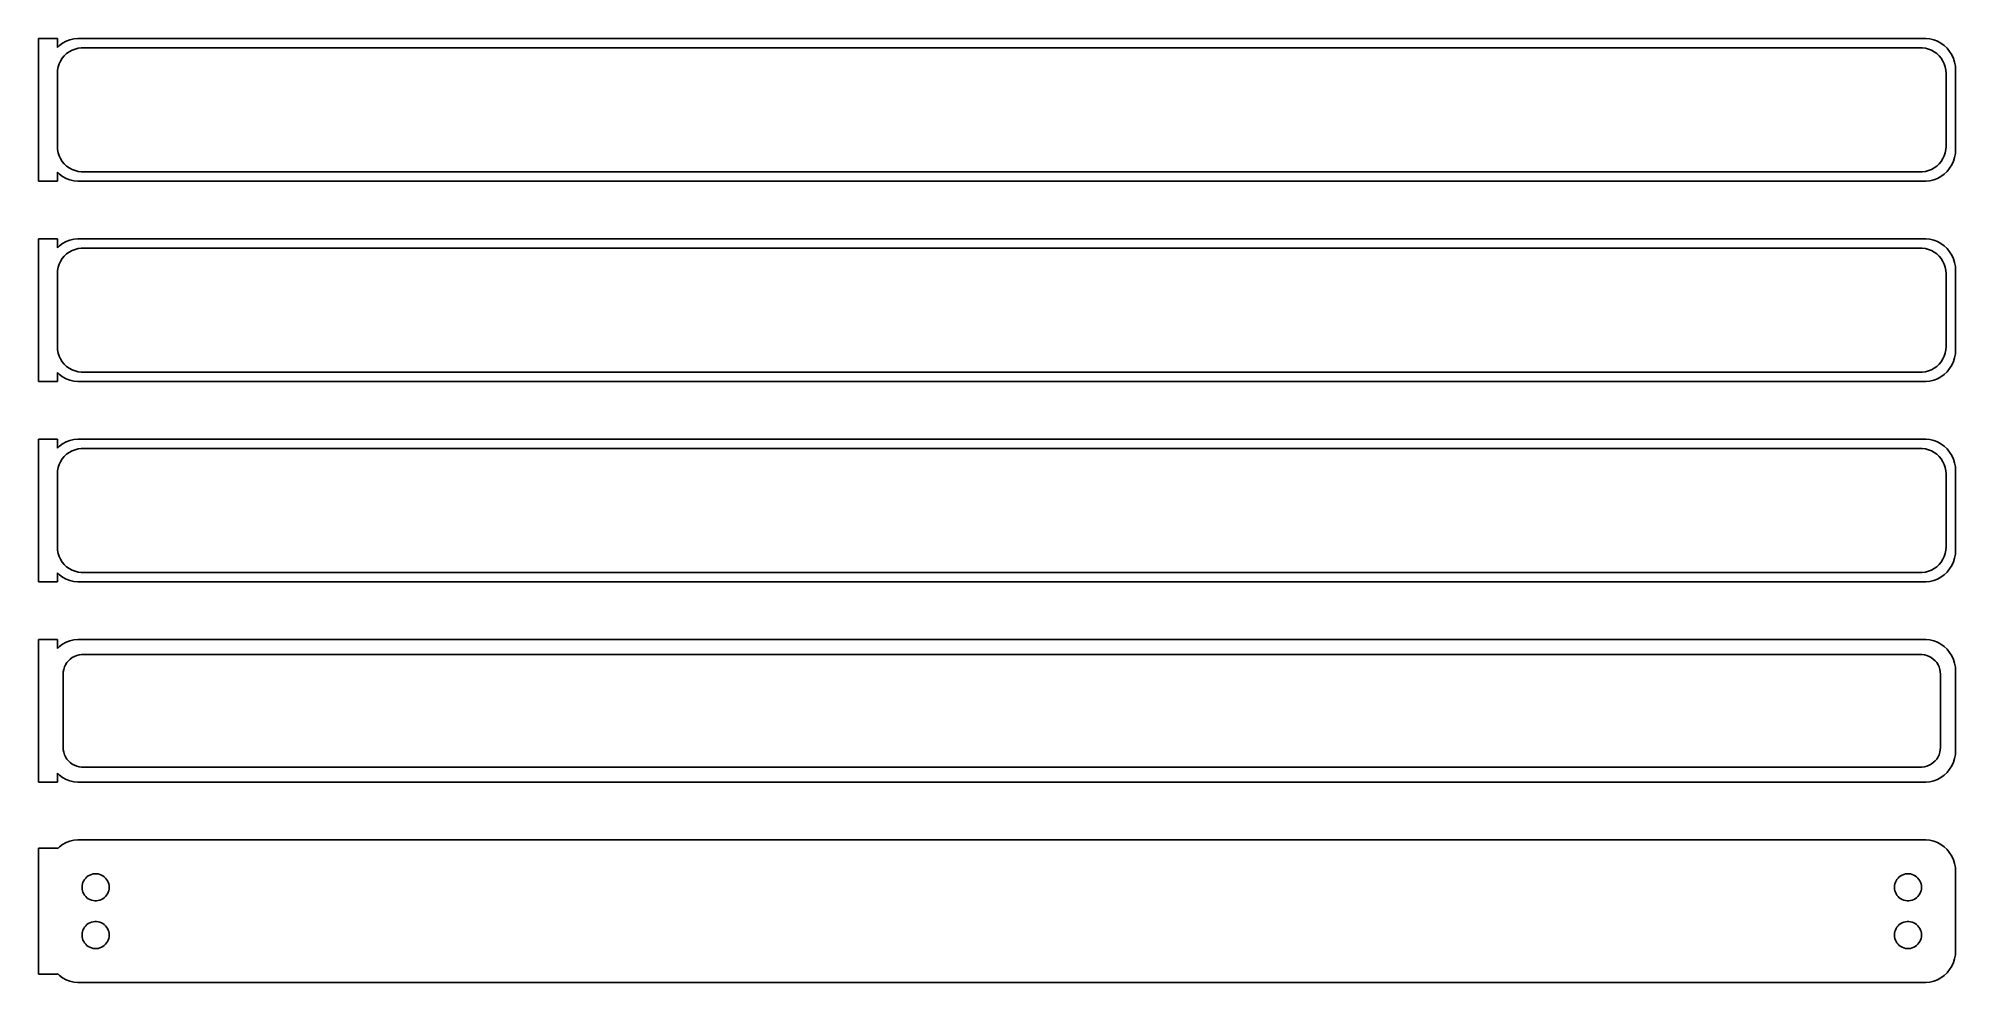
# Model space of a CAD drawing. Header units: metres. Extents: x -152 to 150, y 146 to 295.
import ezdxf

# ---------------------------------------------------------------- set-up
doc = ezdxf.new("R2010")
doc.units = ezdxf.units.M

msp = doc.modelspace()

# ---------------------------------------------------------------- linework, layer by layer
for p, q in [((-148.5, 294.74), (-151.5, 294.74)), ((-151.5, 294.74), (-151.5, 272.26)), ((-148.5, 293.309), (-148.5, 294.74)), ((-148.187, 293.603), (-148.5, 293.309)), ((-147.679, 293.972), (-148.187, 293.603)), ((-147.129, 294.274), (-147.679, 293.972)), ((-146.545, 294.505), (-147.129, 294.274)), ((-147.05, 292.332), (-146.643, 292.627)), ((-146.643, 292.627), (-146.203, 292.869)), ((-145.937, 294.661), (-146.545, 294.505)), ((-146.203, 292.869), (-145.736, 293.054)), ((-145.314, 294.74), (-145.937, 294.661)), ((-145.736, 293.054), (-145.25, 293.179)), ((145.314, 294.74), (-145.314, 294.74)), ((-145.25, 293.179), (-144.751, 293.242)), ((-144.751, 293.242), (144.751, 293.242)), ((144.751, 293.242), (145.25, 293.179)), ((145.25, 293.179), (145.736, 293.054)), ((145.937, 294.661), (145.314, 294.74)), ((145.736, 293.054), (146.203, 292.869)), ((146.545, 294.505), (145.937, 294.661)), ((146.203, 292.869), (146.643, 292.627)), ((147.129, 294.274), (146.545, 294.505)), ((146.643, 292.627), (147.05, 292.332)), ((147.679, 293.972), (147.129, 294.274)), ((148.187, 293.603), (147.679, 293.972)), ((148.645, 293.173), (148.187, 293.603)), ((149.045, 292.689), (148.645, 293.173)), ((149.382, 292.159), (149.045, 292.689)), ((-148.5, 289.25), (-148.468, 289.751)), ((-148.468, 289.751), (-148.374, 290.245)), ((-148.374, 290.245), (-148.219, 290.722)), ((-148.219, 290.722), (-148.005, 291.177)), ((-148.005, 291.177), (-147.736, 291.601)), ((-147.736, 291.601), (-147.416, 291.988)), ((-147.416, 291.988), (-147.05, 292.332)), ((147.05, 292.332), (147.416, 291.988)), ((147.416, 291.988), (147.736, 291.601)), ((147.736, 291.601), (148.005, 291.177)), ((148.005, 291.177), (148.219, 290.722)), ((148.219, 290.722), (148.374, 290.245)), ((148.374, 290.245), (148.468, 289.751)), ((148.468, 289.751), (148.5, 289.25)), ((149.649, 291.591), (149.382, 292.159)), ((149.843, 290.993), (149.649, 291.591)), ((149.961, 290.377), (149.843, 290.993)), ((150, 289.75), (149.961, 290.377)), ((150, 277.25), (150, 289.75)), ((-148.5, 277.75), (-148.5, 289.25)), ((148.5, 289.25), (148.5, 277.75)), ((-148.468, 277.249), (-148.5, 277.75)), ((148.5, 277.75), (148.468, 277.249)), ((-148.374, 276.755), (-148.468, 277.249)), ((-148.219, 276.278), (-148.374, 276.755)), ((-148.005, 275.823), (-148.219, 276.278)), ((-147.736, 275.399), (-148.005, 275.823)), ((-147.416, 275.012), (-147.736, 275.399)), ((-147.05, 274.668), (-147.416, 275.012)), ((-146.643, 274.373), (-147.05, 274.668)), ((-146.203, 274.131), (-146.643, 274.373)), ((146.643, 274.373), (146.203, 274.131)), ((147.05, 274.668), (146.643, 274.373)), ((147.416, 275.012), (147.05, 274.668)), ((147.736, 275.399), (147.416, 275.012)), ((148.005, 275.823), (147.736, 275.399)), ((148.219, 276.278), (148.005, 275.823)), ((148.374, 276.755), (148.219, 276.278)), ((148.468, 277.249), (148.374, 276.755)), ((149.045, 274.311), (149.382, 274.841)), ((149.382, 274.841), (149.649, 275.409)), ((149.649, 275.409), (149.843, 276.007)), ((149.843, 276.007), (149.961, 276.623)), ((149.961, 276.623), (150, 277.25)), ((-151.5, 272.26), (-148.5, 272.26)), ((-148.5, 273.691), (-148.187, 273.397)), ((-148.5, 272.26), (-148.5, 273.691)), ((-148.187, 273.397), (-147.679, 273.028)), ((-147.679, 273.028), (-147.129, 272.726)), ((-147.129, 272.726), (-146.545, 272.495)), ((-146.545, 272.495), (-145.937, 272.339)), ((-145.736, 273.946), (-146.203, 274.131)), ((-145.937, 272.339), (-145.314, 272.26)), ((-145.25, 273.821), (-145.736, 273.946)), ((-145.314, 272.26), (145.314, 272.26)), ((-144.751, 273.758), (-145.25, 273.821)), ((144.751, 273.758), (-144.751, 273.758)), ((145.25, 273.821), (144.751, 273.758)), ((145.736, 273.946), (145.25, 273.821)), ((145.314, 272.26), (145.937, 272.339)), ((146.203, 274.131), (145.736, 273.946)), ((145.937, 272.339), (146.545, 272.495)), ((146.545, 272.495), (147.129, 272.726)), ((147.129, 272.726), (147.679, 273.028)), ((147.679, 273.028), (148.187, 273.397)), ((148.187, 273.397), (148.645, 273.827)), ((148.645, 273.827), (149.045, 274.311)), ((-148.5, 263.24), (-151.5, 263.24)), ((-151.5, 263.24), (-151.5, 240.76)), ((-148.5, 261.809), (-148.5, 263.24)), ((-147.679, 262.472), (-148.187, 262.103)), ((-147.129, 262.774), (-147.679, 262.472)), ((-146.545, 263.005), (-147.129, 262.774)), ((-145.937, 263.161), (-146.545, 263.005)), ((-145.314, 263.24), (-145.937, 263.161)), ((145.314, 263.24), (-145.314, 263.24)), ((145.937, 263.161), (145.314, 263.24)), ((146.545, 263.005), (145.937, 263.161)), ((147.129, 262.774), (146.545, 263.005)), ((147.679, 262.472), (147.129, 262.774)), ((148.187, 262.103), (147.679, 262.472)), ((-148.187, 262.103), (-148.5, 261.809)), ((-148.219, 259.222), (-148.005, 259.677)), ((-148.005, 259.677), (-147.736, 260.101)), ((-147.736, 260.101), (-147.416, 260.488)), ((-147.416, 260.488), (-147.05, 260.832)), ((-147.05, 260.832), (-146.643, 261.127)), ((-146.643, 261.127), (-146.203, 261.369)), ((-146.203, 261.369), (-145.736, 261.554)), ((-145.736, 261.554), (-145.25, 261.679)), ((-145.25, 261.679), (-144.751, 261.742)), ((-144.751, 261.742), (144.751, 261.742)), ((144.751, 261.742), (145.25, 261.679)), ((145.25, 261.679), (145.736, 261.554)), ((145.736, 261.554), (146.203, 261.369)), ((146.203, 261.369), (146.643, 261.127)), ((146.643, 261.127), (147.05, 260.832)), ((147.05, 260.832), (147.416, 260.488)), ((147.416, 260.488), (147.736, 260.101)), ((147.736, 260.101), (148.005, 259.677)), ((148.005, 259.677), (148.219, 259.222)), ((148.645, 261.673), (148.187, 262.103)), ((149.045, 261.189), (148.645, 261.673)), ((149.382, 260.659), (149.045, 261.189)), ((149.649, 260.091), (149.382, 260.659)), ((149.843, 259.493), (149.649, 260.091)), ((149.961, 258.877), (149.843, 259.493)), ((-148.5, 257.75), (-148.468, 258.251)), ((-148.5, 246.25), (-148.5, 257.75)), ((-148.468, 258.251), (-148.374, 258.745)), ((-148.374, 258.745), (-148.219, 259.222)), ((148.219, 259.222), (148.374, 258.745)), ((148.374, 258.745), (148.468, 258.251)), ((148.468, 258.251), (148.5, 257.75)), ((148.5, 257.75), (148.5, 246.25)), ((150, 258.25), (149.961, 258.877)), ((150, 245.75), (150, 258.25)), ((-148.468, 245.749), (-148.5, 246.25)), ((-148.374, 245.255), (-148.468, 245.749)), ((-148.219, 244.778), (-148.374, 245.255)), ((-148.005, 244.323), (-148.219, 244.778)), ((-147.736, 243.899), (-148.005, 244.323)), ((148.005, 244.323), (147.736, 243.899)), ((148.219, 244.778), (148.005, 244.323)), ((148.374, 245.255), (148.219, 244.778)), ((148.468, 245.749), (148.374, 245.255)), ((148.5, 246.25), (148.468, 245.749)), ((149.649, 243.909), (149.843, 244.507)), ((149.843, 244.507), (149.961, 245.123)), ((149.961, 245.123), (150, 245.75)), ((-148.5, 242.191), (-148.187, 241.897)), ((-148.5, 240.76), (-148.5, 242.191)), ((-148.187, 241.897), (-147.679, 241.528)), ((-147.416, 243.512), (-147.736, 243.899)), ((-147.679, 241.528), (-147.129, 241.226)), ((-147.05, 243.168), (-147.416, 243.512)), ((-147.129, 241.226), (-146.545, 240.995)), ((-146.643, 242.873), (-147.05, 243.168)), ((-146.203, 242.631), (-146.643, 242.873)), ((-145.736, 242.446), (-146.203, 242.631)), ((-145.25, 242.321), (-145.736, 242.446)), ((-144.751, 242.258), (-145.25, 242.321)), ((144.751, 242.258), (-144.751, 242.258)), ((145.25, 242.321), (144.751, 242.258)), ((145.736, 242.446), (145.25, 242.321)), ((146.203, 242.631), (145.736, 242.446)), ((146.643, 242.873), (146.203, 242.631)), ((146.545, 240.995), (147.129, 241.226)), ((147.05, 243.168), (146.643, 242.873)), ((147.416, 243.512), (147.05, 243.168)), ((147.129, 241.226), (147.679, 241.528)), ((147.736, 243.899), (147.416, 243.512)), ((147.679, 241.528), (148.187, 241.897)), ((148.187, 241.897), (148.645, 242.327)), ((148.645, 242.327), (149.045, 242.811)), ((149.045, 242.811), (149.382, 243.341)), ((149.382, 243.341), (149.649, 243.909)), ((-151.5, 240.76), (-148.5, 240.76)), ((-146.545, 240.995), (-145.937, 240.839)), ((-145.937, 240.839), (-145.314, 240.76)), ((-145.314, 240.76), (145.314, 240.76)), ((145.314, 240.76), (145.937, 240.839)), ((145.937, 240.839), (146.545, 240.995)), ((-148.5, 231.74), (-151.5, 231.74)), ((-151.5, 231.74), (-151.5, 209.26)), ((-148.5, 230.309), (-148.5, 231.74)), ((-148.187, 230.603), (-148.5, 230.309)), ((-147.679, 230.972), (-148.187, 230.603)), ((-147.129, 231.274), (-147.679, 230.972)), ((-147.416, 228.988), (-147.05, 229.332)), ((-146.545, 231.505), (-147.129, 231.274)), ((-147.05, 229.332), (-146.643, 229.627)), ((-146.643, 229.627), (-146.203, 229.869)), ((-145.937, 231.661), (-146.545, 231.505)), ((-146.203, 229.869), (-145.736, 230.054)), ((-145.314, 231.74), (-145.937, 231.661)), ((-145.736, 230.054), (-145.25, 230.179)), ((145.314, 231.74), (-145.314, 231.74)), ((-145.25, 230.179), (-144.751, 230.242)), ((-144.751, 230.242), (144.751, 230.242)), ((144.751, 230.242), (145.25, 230.179)), ((145.25, 230.179), (145.736, 230.054)), ((145.937, 231.661), (145.314, 231.74)), ((145.736, 230.054), (146.203, 229.869)), ((146.545, 231.505), (145.937, 231.661)), ((146.203, 229.869), (146.643, 229.627)), ((147.129, 231.274), (146.545, 231.505)), ((146.643, 229.627), (147.05, 229.332)), ((147.05, 229.332), (147.416, 228.988)), ((147.679, 230.972), (147.129, 231.274)), ((148.187, 230.603), (147.679, 230.972)), ((148.645, 230.173), (148.187, 230.603)), ((149.045, 229.689), (148.645, 230.173)), ((149.382, 229.159), (149.045, 229.689)), ((149.649, 228.591), (149.382, 229.159)), ((-148.5, 226.25), (-148.468, 226.751)), ((-148.5, 214.75), (-148.5, 226.25)), ((-148.468, 226.751), (-148.374, 227.245)), ((-148.374, 227.245), (-148.219, 227.722)), ((-148.219, 227.722), (-148.005, 228.177)), ((-148.005, 228.177), (-147.736, 228.601)), ((-147.736, 228.601), (-147.416, 228.988)), ((147.416, 228.988), (147.736, 228.601)), ((147.736, 228.601), (148.005, 228.177)), ((148.005, 228.177), (148.219, 227.722)), ((148.219, 227.722), (148.374, 227.245)), ((148.374, 227.245), (148.468, 226.751)), ((148.468, 226.751), (148.5, 226.25)), ((148.5, 226.25), (148.5, 214.75)), ((149.843, 227.993), (149.649, 228.591)), ((149.961, 227.377), (149.843, 227.993)), ((150, 226.75), (149.961, 227.377)), ((150, 214.25), (150, 226.75)), ((-148.468, 214.249), (-148.5, 214.75)), ((-148.374, 213.755), (-148.468, 214.249)), ((148.468, 214.249), (148.374, 213.755)), ((148.5, 214.75), (148.468, 214.249)), ((149.961, 213.623), (150, 214.25)), ((-148.219, 213.278), (-148.374, 213.755)), ((-148.005, 212.823), (-148.219, 213.278)), ((-147.736, 212.399), (-148.005, 212.823)), ((-147.416, 212.012), (-147.736, 212.399)), ((-147.05, 211.668), (-147.416, 212.012)), ((-146.643, 211.373), (-147.05, 211.668)), ((-146.203, 211.131), (-146.643, 211.373)), ((-145.736, 210.946), (-146.203, 211.131)), ((146.203, 211.131), (145.736, 210.946)), ((146.643, 211.373), (146.203, 211.131)), ((147.05, 211.668), (146.643, 211.373)), ((147.416, 212.012), (147.05, 211.668)), ((147.736, 212.399), (147.416, 212.012)), ((148.005, 212.823), (147.736, 212.399)), ((148.219, 213.278), (148.005, 212.823)), ((148.374, 213.755), (148.219, 213.278)), ((148.645, 210.827), (149.045, 211.311)), ((149.045, 211.311), (149.382, 211.841)), ((149.382, 211.841), (149.649, 212.409)), ((149.649, 212.409), (149.843, 213.007)), ((149.843, 213.007), (149.961, 213.623)), ((-151.5, 209.26), (-148.5, 209.26)), ((-148.5, 210.691), (-148.187, 210.397)), ((-148.5, 209.26), (-148.5, 210.691)), ((-148.187, 210.397), (-147.679, 210.028)), ((-147.679, 210.028), (-147.129, 209.726)), ((-147.129, 209.726), (-146.545, 209.495)), ((-146.545, 209.495), (-145.937, 209.339)), ((-145.937, 209.339), (-145.314, 209.26)), ((-145.25, 210.821), (-145.736, 210.946)), ((-145.314, 209.26), (145.314, 209.26)), ((-144.751, 210.758), (-145.25, 210.821)), ((144.751, 210.758), (-144.751, 210.758)), ((145.25, 210.821), (144.751, 210.758)), ((145.736, 210.946), (145.25, 210.821)), ((145.314, 209.26), (145.937, 209.339)), ((145.937, 209.339), (146.545, 209.495)), ((146.545, 209.495), (147.129, 209.726)), ((147.129, 209.726), (147.679, 210.028)), ((147.679, 210.028), (148.187, 210.397)), ((148.187, 210.397), (148.645, 210.827)), ((-148.5, 200.229), (-151.5, 200.229)), ((-151.5, 200.229), (-151.5, 177.771)), ((-148.5, 198.809), (-148.5, 200.229)), ((-148.187, 199.103), (-148.5, 198.809)), ((-147.679, 199.472), (-148.187, 199.103)), ((-147.129, 199.774), (-147.679, 199.472)), ((-146.545, 200.005), (-147.129, 199.774)), ((-145.937, 200.161), (-146.545, 200.005)), ((-145.314, 200.24), (-145.937, 200.161)), ((145.314, 200.24), (-145.314, 200.24)), ((145.937, 200.161), (145.314, 200.24)), ((146.545, 200.005), (145.937, 200.161)), ((147.129, 199.774), (146.545, 200.005)), ((147.679, 199.472), (147.129, 199.774)), ((148.187, 199.103), (147.679, 199.472)), ((148.645, 198.673), (148.187, 199.103)), ((-147.394, 195.896), (-147.228, 196.25)), ((-147.228, 196.25), (-147.018, 196.58)), ((-147.018, 196.58), (-146.769, 196.881)), ((-146.769, 196.881), (-146.484, 197.149)), ((-146.484, 197.149), (-146.168, 197.378)), ((-146.168, 197.378), (-145.825, 197.567)), ((-145.825, 197.567), (-145.462, 197.711)), ((-145.462, 197.711), (-145.083, 197.808)), ((-145.083, 197.808), (-144.695, 197.857)), ((-144.695, 197.857), (144.695, 197.857)), ((144.695, 197.857), (145.083, 197.808)), ((145.083, 197.808), (145.462, 197.711)), ((145.462, 197.711), (145.825, 197.567)), ((145.825, 197.567), (146.168, 197.378)), ((146.168, 197.378), (146.484, 197.149)), ((146.484, 197.149), (146.769, 196.881)), ((146.769, 196.881), (147.018, 196.58)), ((147.018, 196.58), (147.228, 196.25)), ((147.228, 196.25), (147.394, 195.896)), ((149.045, 198.189), (148.645, 198.673)), ((149.382, 197.659), (149.045, 198.189)), ((149.649, 197.091), (149.382, 197.659)), ((149.843, 196.493), (149.649, 197.091)), ((149.961, 195.877), (149.843, 196.493)), ((-147.613, 194.75), (-147.588, 195.14)), ((-147.613, 183.25), (-147.613, 194.75)), ((-147.588, 195.14), (-147.515, 195.524)), ((-147.515, 195.524), (-147.394, 195.896)), ((147.394, 195.896), (147.515, 195.524)), ((147.515, 195.524), (147.588, 195.14)), ((147.588, 195.14), (147.613, 194.75)), ((147.613, 194.75), (147.613, 183.25)), ((150, 195.25), (149.961, 195.877)), ((150, 182.75), (150, 195.25)), ((-147.588, 182.86), (-147.613, 183.25)), ((-147.515, 182.476), (-147.588, 182.86)), ((-147.394, 182.104), (-147.515, 182.476)), ((-147.228, 181.75), (-147.394, 182.104)), ((-147.018, 181.42), (-147.228, 181.75)), ((-146.769, 181.119), (-147.018, 181.42)), ((-146.484, 180.851), (-146.769, 181.119)), ((146.769, 181.119), (146.484, 180.851)), ((147.018, 181.42), (146.769, 181.119)), ((147.228, 181.75), (147.018, 181.42)), ((147.394, 182.104), (147.228, 181.75)), ((147.515, 182.476), (147.394, 182.104)), ((147.588, 182.86), (147.515, 182.476)), ((147.613, 183.25), (147.588, 182.86)), ((149.382, 180.341), (149.649, 180.909)), ((149.649, 180.909), (149.843, 181.507)), ((149.843, 181.507), (149.961, 182.123)), ((149.961, 182.123), (150, 182.75)), ((-148.5, 177.771), (-148.5, 179.191)), ((-148.5, 179.191), (-148.187, 178.897)), ((-148.187, 178.897), (-147.679, 178.528)), ((-147.679, 178.528), (-147.129, 178.226)), ((-147.129, 178.226), (-146.545, 177.995)), ((-146.545, 177.995), (-145.937, 177.839)), ((-146.168, 180.622), (-146.484, 180.851)), ((-145.825, 180.433), (-146.168, 180.622)), ((-145.462, 180.289), (-145.825, 180.433)), ((-145.083, 180.192), (-145.462, 180.289)), ((-144.695, 180.143), (-145.083, 180.192)), ((144.695, 180.143), (-144.695, 180.143)), ((145.083, 180.192), (144.695, 180.143)), ((145.462, 180.289), (145.083, 180.192)), ((145.825, 180.433), (145.462, 180.289)), ((146.168, 180.622), (145.825, 180.433)), ((145.937, 177.839), (146.545, 177.995)), ((146.484, 180.851), (146.168, 180.622)), ((146.545, 177.995), (147.129, 178.226)), ((147.129, 178.226), (147.679, 178.528)), ((147.679, 178.528), (148.187, 178.897)), ((148.187, 178.897), (148.645, 179.327)), ((148.645, 179.327), (149.045, 179.811)), ((149.045, 179.811), (149.382, 180.341)), ((-151.5, 177.771), (-148.5, 177.771)), ((-145.937, 177.839), (-145.314, 177.76)), ((-145.314, 177.76), (145.314, 177.76)), ((145.314, 177.76), (145.937, 177.839)), ((-148.5, 167.403), (-151.5, 167.403)), ((-151.5, 167.403), (-151.5, 147.597)), ((-148.187, 167.603), (-148.5, 167.309)), ((-148.5, 167.309), (-148.5, 167.403)), ((-147.679, 167.972), (-148.187, 167.603)), ((-147.129, 168.274), (-147.679, 167.972)), ((-146.545, 168.505), (-147.129, 168.274)), ((-145.937, 168.661), (-146.545, 168.505)), ((-145.314, 168.74), (-145.937, 168.661)), ((145.314, 168.74), (-145.314, 168.74)), ((145.937, 168.661), (145.314, 168.74)), ((146.545, 168.505), (145.937, 168.661)), ((147.129, 168.274), (146.545, 168.505)), ((147.679, 167.972), (147.129, 168.274)), ((148.187, 167.603), (147.679, 167.972)), ((148.645, 167.173), (148.187, 167.603)), ((149.045, 166.689), (148.645, 167.173)), ((149.382, 166.159), (149.045, 166.689)), ((149.649, 165.591), (149.382, 166.159)), ((-144.057, 162.712), (-143.861, 162.895)), ((-143.861, 162.895), (-143.644, 163.053)), ((-143.644, 163.053), (-143.409, 163.182)), ((-143.409, 163.182), (-143.16, 163.281)), ((-143.16, 163.281), (-142.9, 163.347)), ((-142.9, 163.347), (-142.634, 163.381)), ((-142.634, 163.381), (-142.366, 163.381)), ((-142.366, 163.381), (-142.1, 163.347)), ((-142.1, 163.347), (-141.84, 163.281)), ((-141.84, 163.281), (-141.591, 163.182)), ((-141.591, 163.182), (-141.356, 163.053)), ((-141.356, 163.053), (-141.139, 162.895)), ((-141.139, 162.895), (-140.943, 162.712)), ((140.943, 162.712), (141.139, 162.895)), ((141.139, 162.895), (141.356, 163.053)), ((141.356, 163.053), (141.591, 163.182)), ((141.591, 163.182), (141.84, 163.281)), ((141.84, 163.281), (142.1, 163.347)), ((142.1, 163.347), (142.366, 163.381)), ((142.366, 163.381), (142.634, 163.381)), ((142.634, 163.381), (142.9, 163.347)), ((142.9, 163.347), (143.16, 163.281)), ((143.16, 163.281), (143.409, 163.182)), ((143.409, 163.182), (143.644, 163.053)), ((143.644, 163.053), (143.861, 162.895)), ((143.861, 162.895), (144.057, 162.712)), ((149.843, 164.993), (149.649, 165.591)), ((149.961, 164.377), (149.843, 164.993)), ((150, 163.75), (149.961, 164.377)), ((150, 151.25), (150, 163.75)), ((-144.635, 161.25), (-144.618, 161.518)), ((-144.618, 160.982), (-144.635, 161.25)), ((-144.618, 161.518), (-144.568, 161.781)), ((-144.568, 160.719), (-144.618, 160.982)), ((-144.568, 161.781), (-144.485, 162.036)), ((-144.485, 160.464), (-144.568, 160.719)), ((-144.485, 162.036), (-144.371, 162.279)), ((-144.371, 160.221), (-144.485, 160.464)), ((-144.371, 162.279), (-144.227, 162.505)), ((-144.227, 159.995), (-144.371, 160.221)), ((-144.227, 162.505), (-144.057, 162.712)), ((-144.057, 159.788), (-144.227, 159.995)), ((-140.943, 162.712), (-140.773, 162.505)), ((-140.773, 159.995), (-140.943, 159.788)), ((-140.773, 162.505), (-140.629, 162.279)), ((-140.629, 160.221), (-140.773, 159.995)), ((-140.629, 162.279), (-140.515, 162.036)), ((-140.515, 160.464), (-140.629, 160.221)), ((-140.515, 162.036), (-140.432, 161.781)), ((-140.432, 160.719), (-140.515, 160.464)), ((-140.432, 161.781), (-140.382, 161.518)), ((-140.382, 160.982), (-140.432, 160.719)), ((-140.382, 161.518), (-140.365, 161.25)), ((-140.365, 161.25), (-140.382, 160.982)), ((140.365, 161.25), (140.382, 161.518)), ((140.382, 160.982), (140.365, 161.25)), ((140.382, 161.518), (140.432, 161.781)), ((140.432, 160.719), (140.382, 160.982)), ((140.432, 161.781), (140.515, 162.036)), ((140.515, 160.464), (140.432, 160.719)), ((140.515, 162.036), (140.629, 162.279)), ((140.629, 160.221), (140.515, 160.464)), ((140.629, 162.279), (140.773, 162.505)), ((140.773, 159.995), (140.629, 160.221)), ((140.773, 162.505), (140.943, 162.712)), ((140.943, 159.788), (140.773, 159.995)), ((144.057, 162.712), (144.227, 162.505)), ((144.227, 159.995), (144.057, 159.788)), ((144.227, 162.505), (144.371, 162.279)), ((144.371, 160.221), (144.227, 159.995)), ((144.371, 162.279), (144.485, 162.036)), ((144.485, 160.464), (144.371, 160.221)), ((144.485, 162.036), (144.568, 161.781)), ((144.568, 160.719), (144.485, 160.464)), ((144.568, 161.781), (144.618, 161.518)), ((144.618, 160.982), (144.568, 160.719)), ((144.618, 161.518), (144.635, 161.25)), ((144.635, 161.25), (144.618, 160.982)), ((-143.861, 159.605), (-144.057, 159.788)), ((-143.644, 159.447), (-143.861, 159.605)), ((-143.409, 159.318), (-143.644, 159.447)), ((-143.16, 159.219), (-143.409, 159.318)), ((-142.9, 159.153), (-143.16, 159.219)), ((-142.634, 159.119), (-142.9, 159.153)), ((-142.366, 159.119), (-142.634, 159.119)), ((-142.1, 159.153), (-142.366, 159.119)), ((-141.84, 159.219), (-142.1, 159.153)), ((-141.591, 159.318), (-141.84, 159.219)), ((-141.356, 159.447), (-141.591, 159.318)), ((-141.139, 159.605), (-141.356, 159.447)), ((-140.943, 159.788), (-141.139, 159.605)), ((141.139, 159.605), (140.943, 159.788)), ((141.356, 159.447), (141.139, 159.605)), ((141.591, 159.318), (141.356, 159.447)), ((141.84, 159.219), (141.591, 159.318)), ((142.1, 159.153), (141.84, 159.219)), ((142.366, 159.119), (142.1, 159.153)), ((142.634, 159.119), (142.366, 159.119)), ((142.9, 159.153), (142.634, 159.119)), ((143.16, 159.219), (142.9, 159.153)), ((143.409, 159.318), (143.16, 159.219)), ((143.644, 159.447), (143.409, 159.318)), ((143.861, 159.605), (143.644, 159.447)), ((144.057, 159.788), (143.861, 159.605)), ((-144.635, 153.75), (-144.618, 154.018)), ((-144.618, 154.018), (-144.568, 154.281)), ((-144.568, 154.281), (-144.485, 154.536)), ((-144.485, 154.536), (-144.371, 154.779)), ((-144.371, 154.779), (-144.227, 155.005)), ((-144.227, 155.005), (-144.057, 155.212)), ((-144.057, 155.212), (-143.861, 155.395)), ((-143.861, 155.395), (-143.644, 155.553)), ((-143.644, 155.553), (-143.409, 155.682)), ((-143.409, 155.682), (-143.16, 155.781)), ((-143.16, 155.781), (-142.9, 155.847)), ((-142.9, 155.847), (-142.634, 155.881)), ((-142.634, 155.881), (-142.366, 155.881)), ((-142.366, 155.881), (-142.1, 155.847)), ((-142.1, 155.847), (-141.84, 155.781)), ((-141.84, 155.781), (-141.591, 155.682)), ((-141.591, 155.682), (-141.356, 155.553)), ((-141.356, 155.553), (-141.139, 155.395)), ((-141.139, 155.395), (-140.943, 155.212)), ((-140.943, 155.212), (-140.773, 155.005)), ((-140.773, 155.005), (-140.629, 154.779)), ((-140.629, 154.779), (-140.515, 154.536)), ((-140.515, 154.536), (-140.432, 154.281)), ((-140.432, 154.281), (-140.382, 154.018)), ((-140.382, 154.018), (-140.365, 153.75)), ((140.365, 153.75), (140.382, 154.018)), ((140.382, 154.018), (140.432, 154.281)), ((140.432, 154.281), (140.515, 154.536)), ((140.515, 154.536), (140.629, 154.779)), ((140.629, 154.779), (140.773, 155.005)), ((140.773, 155.005), (140.943, 155.212)), ((140.943, 155.212), (141.139, 155.395)), ((141.139, 155.395), (141.356, 155.553)), ((141.356, 155.553), (141.591, 155.682)), ((141.591, 155.682), (141.84, 155.781)), ((141.84, 155.781), (142.1, 155.847)), ((142.1, 155.847), (142.366, 155.881)), ((142.366, 155.881), (142.634, 155.881)), ((142.634, 155.881), (142.9, 155.847)), ((142.9, 155.847), (143.16, 155.781)), ((143.16, 155.781), (143.409, 155.682)), ((143.409, 155.682), (143.644, 155.553)), ((143.644, 155.553), (143.861, 155.395)), ((143.861, 155.395), (144.057, 155.212)), ((144.057, 155.212), (144.227, 155.005)), ((144.227, 155.005), (144.371, 154.779)), ((144.371, 154.779), (144.485, 154.536)), ((144.485, 154.536), (144.568, 154.281)), ((144.568, 154.281), (144.618, 154.018)), ((144.618, 154.018), (144.635, 153.75)), ((-144.618, 153.482), (-144.635, 153.75)), ((-144.568, 153.219), (-144.618, 153.482)), ((-144.485, 152.964), (-144.568, 153.219)), ((-144.371, 152.721), (-144.485, 152.964)), ((-144.227, 152.495), (-144.371, 152.721)), ((-144.057, 152.288), (-144.227, 152.495)), ((-143.861, 152.105), (-144.057, 152.288)), ((-143.644, 151.947), (-143.861, 152.105)), ((-143.409, 151.818), (-143.644, 151.947)), ((-143.16, 151.719), (-143.409, 151.818)), ((-142.9, 151.653), (-143.16, 151.719)), ((-142.634, 151.619), (-142.9, 151.653)), ((-142.366, 151.619), (-142.634, 151.619)), ((-142.1, 151.653), (-142.366, 151.619)), ((-141.84, 151.719), (-142.1, 151.653)), ((-141.591, 151.818), (-141.84, 151.719)), ((-141.356, 151.947), (-141.591, 151.818)), ((-141.139, 152.105), (-141.356, 151.947)), ((-140.943, 152.288), (-141.139, 152.105)), ((-140.773, 152.495), (-140.943, 152.288)), ((-140.629, 152.721), (-140.773, 152.495)), ((-140.515, 152.964), (-140.629, 152.721)), ((-140.432, 153.219), (-140.515, 152.964)), ((-140.382, 153.482), (-140.432, 153.219)), ((-140.365, 153.75), (-140.382, 153.482)), ((140.382, 153.482), (140.365, 153.75)), ((140.432, 153.219), (140.382, 153.482)), ((140.515, 152.964), (140.432, 153.219)), ((140.629, 152.721), (140.515, 152.964)), ((140.773, 152.495), (140.629, 152.721)), ((140.943, 152.288), (140.773, 152.495)), ((141.139, 152.105), (140.943, 152.288)), ((141.356, 151.947), (141.139, 152.105)), ((141.591, 151.818), (141.356, 151.947)), ((141.84, 151.719), (141.591, 151.818)), ((142.1, 151.653), (141.84, 151.719)), ((142.366, 151.619), (142.1, 151.653)), ((142.634, 151.619), (142.366, 151.619)), ((142.9, 151.653), (142.634, 151.619)), ((143.16, 151.719), (142.9, 151.653)), ((143.409, 151.818), (143.16, 151.719)), ((143.644, 151.947), (143.409, 151.818)), ((143.861, 152.105), (143.644, 151.947)), ((144.057, 152.288), (143.861, 152.105)), ((144.227, 152.495), (144.057, 152.288)), ((144.371, 152.721), (144.227, 152.495)), ((144.485, 152.964), (144.371, 152.721)), ((144.568, 153.219), (144.485, 152.964)), ((144.618, 153.482), (144.568, 153.219)), ((144.635, 153.75), (144.618, 153.482)), ((149.961, 150.623), (150, 151.25)), ((148.187, 147.397), (148.645, 147.827)), ((148.645, 147.827), (149.045, 148.311)), ((149.045, 148.311), (149.382, 148.841)), ((149.382, 148.841), (149.649, 149.409)), ((149.649, 149.409), (149.843, 150.007)), ((149.843, 150.007), (149.961, 150.623)), ((-151.5, 147.597), (-148.5, 147.597)), ((-148.5, 147.597), (-148.5, 147.691)), ((-148.5, 147.691), (-148.187, 147.397)), ((-148.187, 147.397), (-147.679, 147.028)), ((-147.679, 147.028), (-147.129, 146.726)), ((-147.129, 146.726), (-146.545, 146.495)), ((-146.545, 146.495), (-145.937, 146.339)), ((-145.937, 146.339), (-145.314, 146.26)), ((-145.314, 146.26), (145.314, 146.26)), ((145.314, 146.26), (145.937, 146.339)), ((145.937, 146.339), (146.545, 146.495)), ((146.545, 146.495), (147.129, 146.726)), ((147.129, 146.726), (147.679, 147.028)), ((147.679, 147.028), (148.187, 147.397))]:
    msp.add_line(p, q)

doc.saveas('drawing.dxf')
